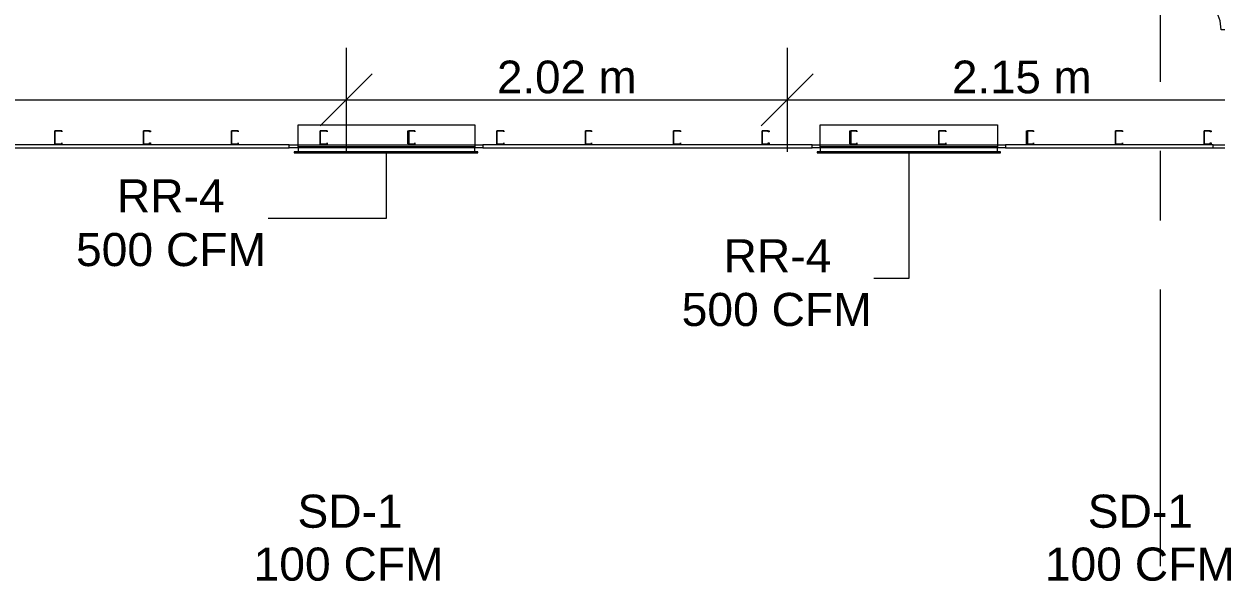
# Model space of a CAD drawing. Header units: metres. Extents: x -2 to 237, y -8 to 52.
# Drawn here: x 34.84 to 40.31, y 19.05 to 21.61 of the extents above; entities that cross this region are included whole.
import ezdxf

# ---------------------------------------------------------------- set-up
doc = ezdxf.new("R2010")
doc.units = ezdxf.units.M
doc.layers.add('HVAC - Ductos', color=5, linetype='Continuous', lineweight=0)
doc.layers.add('PDF_Text', color=7, linetype='Continuous', lineweight=0)
doc.layers.add('PDF_Geometry', color=7, linetype='Continuous', lineweight=0, true_color=0xaaaaaa)
doc.styles.add('PDF Helvetica', font='')
doc.styles.get('PDF Helvetica').set_extended_font_data('Helvetica')

msp = doc.modelspace()

# ---------------------------------------------------------------- linework, layer by layer
at = {"layer": 'HVAC - Ductos', "lineweight": 0}
msp.add_lwpolyline([(40.643, 21.5817), (40.336, 21.5817), (40.3314, 21.623), (40.3177, 21.6596), (40.2948, 21.6917), (40.2627, 21.7146), (40.2261, 21.7284), (40.1848, 21.7375), (40.1848, 22.0399), (40.1848, 21.7375), (34.9617, 21.7375), (34.9617, 22.0399), (40.1848, 22.0399, -0.417177)], format="xyb", close=True, dxfattribs=at)
for points in [[(36.3179, 21.4993), (36.3179, 21.261), (36.3179, 21.0227)], [(38.343, 21.4993), (38.343, 21.261), (38.343, 21.0227)], [(36.4371, 21.3801), (36.3179, 21.261), (36.1988, 21.1419)], [(38.4621, 21.3801), (38.343, 21.261), (38.2239, 21.1419)], [(31.947, 21.261), (36.3179, 21.261), (38.343, 21.261), (40.73, 21.261)], [(36.9227, 21.0227), (36.909, 21.0227), (36.909, 21.0457), (36.098, 21.0457), (36.098, 21.1465), (36.909, 21.1465), (36.909, 21.0457), (36.098, 21.0457), (36.098, 21.0227), (36.0843, 21.0227)], [(39.3189, 21.0227), (39.3097, 21.0227), (39.3097, 21.0457), (38.4942, 21.0457), (38.4942, 21.1465), (39.3097, 21.1465), (39.3097, 21.0457), (38.4942, 21.0457), (38.4942, 21.0227), (38.4805, 21.0227), (38.4805, 21.0181), (39.3235, 21.0181), (39.3235, 21.0227), (38.4805, 21.0227)], [(36.1072, 21.0457), (36.1072, 21.0457)], [(36.9044, 21.0457), (36.9044, 21.0457)], [(38.5034, 21.0457), (38.5034, 21.0457)], [(39.3006, 21.0457), (39.3006, 21.0457)], [(36.5012, 21.0181), (36.5012, 20.7158), (35.9605, 20.7158)], [(36.1072, 21.0181), (36.8998, 21.0181)], [(38.5034, 21.0181), (39.296, 21.0181)], [(38.902, 21.0181), (38.902, 20.4409), (38.7416, 20.4409)]]:
    msp.add_lwpolyline(points, dxfattribs=at)
for points in [[(36.1072, 21.0457), (36.2263, 21.0457)], [(36.3042, 21.0457), (36.4645, 21.0457)], [(36.5424, 21.0457), (36.7028, 21.0457)], [(36.7806, 21.0457), (36.9044, 21.0457)], [(38.5034, 21.0457), (38.6271, 21.0457)], [(38.7049, 21.0457), (38.8653, 21.0457)], [(38.9432, 21.0457), (39.1035, 21.0457)], [(39.1815, 21.0457), (39.3006, 21.0457)], [(36.0797, 21.0227), (36.0797, 21.0181), (36.9227, 21.0181), (36.9227, 21.0227)]]:
    msp.add_lwpolyline(points, close=True, dxfattribs=at)
at = {"layer": 'PDF_Geometry', "lineweight": 0}
for points in [[(40.0566, 22.6126), (40.0566, 21.3435)], [(35.0122, 21.1144), (35.0122, 21.1144)], [(35.3879, 21.1189), (35.3879, 21.1189)], [(35.3879, 21.1189), (35.3879, 21.1189)], [(35.8231, 21.1144), (35.8231, 21.1144)], [(36.1988, 21.1189), (36.1988, 21.1189)], [(36.1988, 21.1189), (36.1988, 21.1189)], [(36.2309, 21.1144), (36.2309, 21.1144)], [(36.6065, 21.1189), (36.6065, 21.1189)], [(36.6341, 21.1144), (36.6341, 21.1144)], [(37.0097, 21.1189), (37.0097, 21.1189)], [(37.0097, 21.1189), (37.0097, 21.1189)], [(37.0418, 21.1144), (37.0418, 21.1144)], [(37.4175, 21.1189), (37.4175, 21.1189)], [(37.4175, 21.1189), (37.4175, 21.1189)], [(37.445, 21.1144), (37.445, 21.1144)], [(37.8528, 21.1144), (37.8528, 21.1144)], [(38.2285, 21.1189), (38.2285, 21.1189)], [(38.2285, 21.1189), (38.2285, 21.1189)], [(38.6363, 21.1189), (38.6363, 21.1189)], [(38.6637, 21.1144), (38.6637, 21.1144)], [(39.0394, 21.1189), (39.0394, 21.1189)], [(39.0394, 21.1189), (39.0394, 21.1189)], [(39.0714, 21.1144), (39.0714, 21.1144)], [(39.4472, 21.1189), (39.4472, 21.1189)], [(39.4746, 21.1144), (39.4746, 21.1144)], [(39.8824, 21.1144), (39.8824, 21.1144)], [(40.2581, 21.1189), (40.2581, 21.1189)], [(40.2581, 21.1189), (40.2581, 21.1189)], [(27.4754, 21.0411), (27.6403, 21.0411), (27.6403, 21.0548), (28.5291, 21.0548), (28.5291, 21.0411), (30.0823, 21.0411), (30.0823, 21.0548), (30.9666, 21.0548), (30.9666, 21.0411), (33.0604, 21.0411), (33.0604, 21.0548), (33.9492, 21.0548), (33.9492, 21.0411), (36.0567, 21.0411), (36.0567, 21.0548), (36.9456, 21.0548), (36.9456, 21.0411), (38.4576, 21.0411), (38.4576, 21.0548), (39.3463, 21.0548), (39.3463, 21.0411), (40.2993, 21.0411), (40.6797, 21.0411)], [(35.0122, 21.064), (35.0122, 21.064)], [(35.3879, 21.0594), (35.3879, 21.0594)], [(35.8231, 21.064), (35.8231, 21.064)], [(36.9456, 21.0411), (36.0567, 21.0411)], [(36.1988, 21.0594), (36.1988, 21.0594)], [(36.2309, 21.064), (36.2309, 21.064)], [(36.6065, 21.0594), (36.6065, 21.0594)], [(36.6341, 21.064), (36.6341, 21.064)], [(37.0097, 21.0594), (37.0097, 21.0594)], [(37.0418, 21.064), (37.0418, 21.064)], [(37.4175, 21.0594), (37.4175, 21.0594)], [(37.445, 21.064), (37.445, 21.064)], [(37.8528, 21.064), (37.8528, 21.064)], [(38.2285, 21.0594), (38.2285, 21.0594)], [(39.3463, 21.0411), (38.4576, 21.0411)], [(38.6363, 21.0594), (38.6363, 21.0594)], [(38.6637, 21.064), (38.6637, 21.064)], [(39.0394, 21.0594), (39.0394, 21.0594)], [(39.0714, 21.064), (39.0714, 21.064)], [(39.4472, 21.0594), (39.4472, 21.0594)], [(39.4746, 21.064), (39.4746, 21.064)], [(39.8824, 21.064), (39.8824, 21.064)], [(40.0566, 21.0273), (40.0566, 20.7066)], [(40.2581, 21.0594), (40.2581, 21.0594)], [(40.2993, 21.0411), (40.2993, 21.0548), (40.6797, 21.0548), (40.6797, 21.0411), (40.9546, 21.0411), (40.9546, 21.0548), (41.8434, 21.0548), (41.8434, 21.0411), (44.0334, 21.0411)], [(40.0566, 20.3905), (40.0566, 19.1214)]]:
    msp.add_lwpolyline(points, dxfattribs=at)
for points in [[(34.9847, 21.0548), (34.9801, 21.0594), (34.9801, 21.1189), (34.9847, 21.1189), (35.0122, 21.1189), (35.0122, 21.1144), (35.0122, 21.1189), (34.9847, 21.1189), (34.9801, 21.1189), (34.9801, 21.0594), (34.9847, 21.0594), (35.0122, 21.0594), (35.0122, 21.064), (35.0122, 21.0548)], [(35.3879, 21.0548), (35.3879, 21.0594), (35.3879, 21.1189), (35.4199, 21.1189), (35.4199, 21.1144), (35.4153, 21.1144), (35.4153, 21.1189), (35.3879, 21.1189), (35.3879, 21.0594), (35.4153, 21.0594), (35.4153, 21.064), (35.4199, 21.064), (35.4199, 21.0548)], [(35.7956, 21.0548), (35.791, 21.0594), (35.791, 21.1189), (35.7956, 21.1189), (35.8231, 21.1189), (35.8231, 21.1144), (35.8231, 21.1189), (35.7956, 21.1189), (35.791, 21.1189), (35.791, 21.0594), (35.7956, 21.0594), (35.8231, 21.0594), (35.8231, 21.064), (35.8231, 21.0548)], [(36.1988, 21.0548), (36.1988, 21.0594), (36.1988, 21.1189), (36.2309, 21.1189), (36.2309, 21.1144), (36.2309, 21.1189), (36.1988, 21.1189), (36.1988, 21.0594), (36.2309, 21.0594), (36.2309, 21.064), (36.2309, 21.0548)], [(36.6065, 21.0548), (36.6065, 21.0594), (36.6019, 21.0594), (36.6019, 21.1189), (36.6065, 21.1189), (36.6341, 21.1189), (36.6341, 21.1144), (36.6341, 21.1189), (36.6065, 21.1189), (36.6065, 21.0594), (36.6341, 21.0594), (36.6341, 21.064), (36.6341, 21.0548)], [(37.0097, 21.0548), (37.0097, 21.0594), (37.0097, 21.1189), (37.0418, 21.1189), (37.0418, 21.1144), (37.0418, 21.1189), (37.0097, 21.1189), (37.0097, 21.0594), (37.0418, 21.0594), (37.0418, 21.064), (37.0418, 21.0548)], [(37.4175, 21.0548), (37.4175, 21.0594), (37.4175, 21.1189), (37.445, 21.1189), (37.445, 21.1144), (37.445, 21.1189), (37.4175, 21.1189), (37.4175, 21.0594), (37.445, 21.0594), (37.445, 21.064), (37.445, 21.0548)], [(37.8253, 21.0548), (37.8207, 21.0594), (37.8207, 21.1189), (37.8253, 21.1189), (37.8528, 21.1189), (37.8528, 21.1144), (37.8528, 21.1189), (37.8253, 21.1189), (37.8207, 21.1189), (37.8207, 21.0594), (37.8253, 21.0594), (37.8528, 21.0594), (37.8528, 21.064), (37.8528, 21.0548)], [(38.2285, 21.0548), (38.2285, 21.0594), (38.2285, 21.1189), (38.2605, 21.1189), (38.2605, 21.1144), (38.2559, 21.1144), (38.2559, 21.1189), (38.2285, 21.1189), (38.2285, 21.0594), (38.2559, 21.0594), (38.2559, 21.064), (38.2605, 21.064), (38.2605, 21.0548)], [(38.6363, 21.0548), (38.6363, 21.0594), (38.6317, 21.0594), (38.6317, 21.1189), (38.6363, 21.1189), (38.6637, 21.1189), (38.6637, 21.1144), (38.6637, 21.1189), (38.6363, 21.1189), (38.6363, 21.0594), (38.6637, 21.0594), (38.6637, 21.064), (38.6637, 21.0548)], [(39.0394, 21.0548), (39.0394, 21.0594), (39.0394, 21.1189), (39.0714, 21.1189), (39.0714, 21.1144), (39.0714, 21.1189), (39.0394, 21.1189), (39.0394, 21.0594), (39.0714, 21.0594), (39.0714, 21.064), (39.0714, 21.0548)], [(39.4472, 21.0548), (39.4472, 21.0594), (39.4426, 21.0594), (39.4426, 21.1189), (39.4472, 21.1189), (39.4746, 21.1189), (39.4746, 21.1144), (39.4746, 21.1189), (39.4472, 21.1189), (39.4472, 21.0594), (39.4746, 21.0594), (39.4746, 21.064), (39.4746, 21.0548)], [(39.855, 21.0548), (39.8504, 21.0594), (39.8504, 21.1189), (39.855, 21.1189), (39.8824, 21.1189), (39.8824, 21.1144), (39.8824, 21.1189), (39.855, 21.1189), (39.8504, 21.1189), (39.8504, 21.0594), (39.855, 21.0594), (39.8824, 21.0594), (39.8824, 21.064), (39.8824, 21.0548)], [(40.2581, 21.0548), (40.2581, 21.0594), (40.2581, 21.1189), (40.2902, 21.1189), (40.2902, 21.1144), (40.2856, 21.1144), (40.2856, 21.1189), (40.2581, 21.1189), (40.2581, 21.0594), (40.2856, 21.0594), (40.2856, 21.064), (40.2902, 21.064), (40.2902, 21.0548)], [(36.0567, 21.0548), (33.9492, 21.0548), (33.9492, 21.0411), (36.0567, 21.0411)], [(38.4576, 21.0548), (36.9456, 21.0548), (36.9456, 21.0411), (38.4576, 21.0411)], [(40.2993, 21.0548), (39.3463, 21.0548), (39.3463, 21.0411), (40.2993, 21.0411)]]:
    msp.add_lwpolyline(points, close=True, dxfattribs=at)
at = {"layer": 'PDF_Geometry', "color": 254, "lineweight": 0, "true_color": 0xd2d2d2}
for points in [[(35.3879, 21.1052), (35.3879, 21.1052)], [(35.4016, 21.1189), (35.4016, 21.1189)], [(37.8528, 21.0548), (37.8528, 21.0594)], [(38.233, 21.0548), (38.233, 21.0594)], [(39.8641, 21.0548), (39.8641, 21.0594)], [(40.2581, 21.0686), (40.2581, 21.0686)]]:
    msp.add_lwpolyline(points, dxfattribs=at)

# ---------------------------------------------------------------- texts
at = {"layer": 'PDF_Text', "lineweight": 0, "attachment_point": 4, "style": 'PDF Helvetica'}
for s, insert, char_height in [('2.02 m', (37.0111, 21.3649), 0.15002), ('2.15 m', (39.1004, 21.3649), 0.15002), ('RR-4', (35.2654, 20.8204), 0.1519), ('500 CFM', (35.0776, 20.573), 0.1519), ('RR-4', (38.0511, 20.5455), 0.1519), ('500 CFM', (37.8587, 20.2981), 0.1519), ('SD-1', (36.0947, 19.3725), 0.1519), ('SD-1', (39.7235, 19.3725), 0.1519), ('100 CFM', (35.8931, 19.1297), 0.1519), ('100 CFM', (39.5265, 19.1297), 0.1519)]:
    msp.add_mtext(s, dxfattribs=dict(at, insert=insert, char_height=char_height))

doc.saveas('drawing.dxf')
